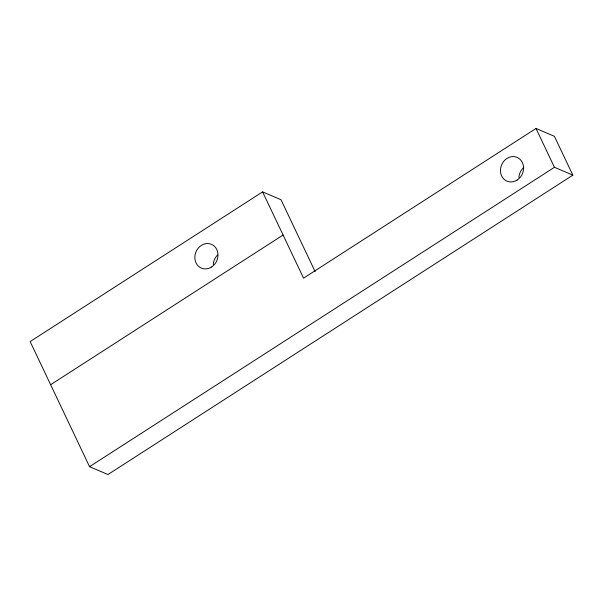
<?xml version="1.0" encoding="UTF-8"?>
<svg xmlns="http://www.w3.org/2000/svg" width="603" height="603" viewBox="0 0 603 603"><rect width="100%" height="100%" fill="white"/><g stroke="black" fill="none" stroke-linecap="round" stroke-linejoin="round"><path stroke-width="0.9" d="M262.599 191.882L30.15 341.569L89.553 466.677L107.96 474.531L572.85 175.149L554.413 136.323L536.007 128.469L303.565 278.164L262.599 191.882L280.998 199.736L315.143 271.636M50.637 384.714L283.078 235.019M89.553 466.677L554.443 167.295L572.85 175.149M536.007 128.469L554.443 167.295M518.881 177.516A12.919 11.306 -66.9 0 1 523.834 167.438M213.281 264.468A12.919 11.306 -66.9 0 1 217.54 255.039M211.547 267.008A12.919 11.306 -66.9 0 0 212.851 245.044A12.919 11.306 -66.9 0 0 194.875 256.614A12.919 11.306 -66.9 0 0 211.547 267.008M517.14 180.056A12.919 11.306 -66.9 0 0 518.444 158.092A12.919 11.306 -66.9 0 0 500.475 169.662A12.919 11.306 -66.9 0 0 517.14 180.056"/></g></svg>
